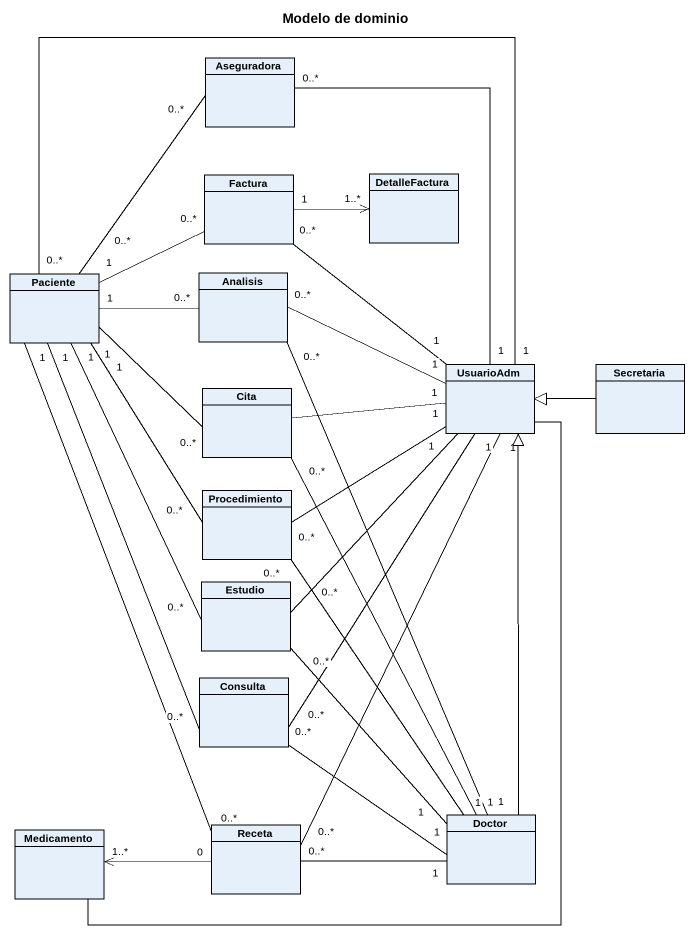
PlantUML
@startuml
title Modelo de dominio
hide circle
hide empty members
class Aseguradora
class Factura
class DetalleFactura
class Paciente
class Analisis
class Cita
class UsuarioAdm
class Secretaria
class Procedimiento
class Estudio
class Consulta
class Medicamento
class Receta
class Doctor
Factura "1" -right-> "1..*" DetalleFactura
Paciente "0..*" -up- "0..*" Aseguradora
Paciente "1" -right- "0..*" Factura
Paciente "1" -right- "0..*" Analisis
Paciente "1" -right- "0..*" Cita
Paciente "1" -- "0..*" Procedimiento
Paciente "1" -- "0..*" Estudio
Paciente "1" -- "0..*" Consulta
Paciente "1" -- "0..*" Receta
UsuarioAdm "1" -up- "0..*" Aseguradora
UsuarioAdm "1" -up- "0..*" Factura
UsuarioAdm "1" -left- "0..*" Paciente
UsuarioAdm "1" -left- "0..*" Analisis
UsuarioAdm "1" -left- Cita
UsuarioAdm "1" -left- "0..*" Procedimiento
UsuarioAdm "1" -- "0..*" Estudio
UsuarioAdm "1" -- "0..*" Consulta
UsuarioAdm -- Medicamento
UsuarioAdm "1" -- "0..*" Receta
Secretaria -left-|> UsuarioAdm
Receta "0" -left-> "1..*" Medicamento
Doctor "1" -up- "0..*" Analisis
Doctor "1" -up- "0..*" Cita
Doctor -up-|> UsuarioAdm
Doctor "1" -up- "0..*" Procedimiento
Doctor "1" -up- "0..*" Estudio
Doctor "1" -left- "0..*" Consulta
Doctor "1" -left- "0..*" Receta
@enduml
